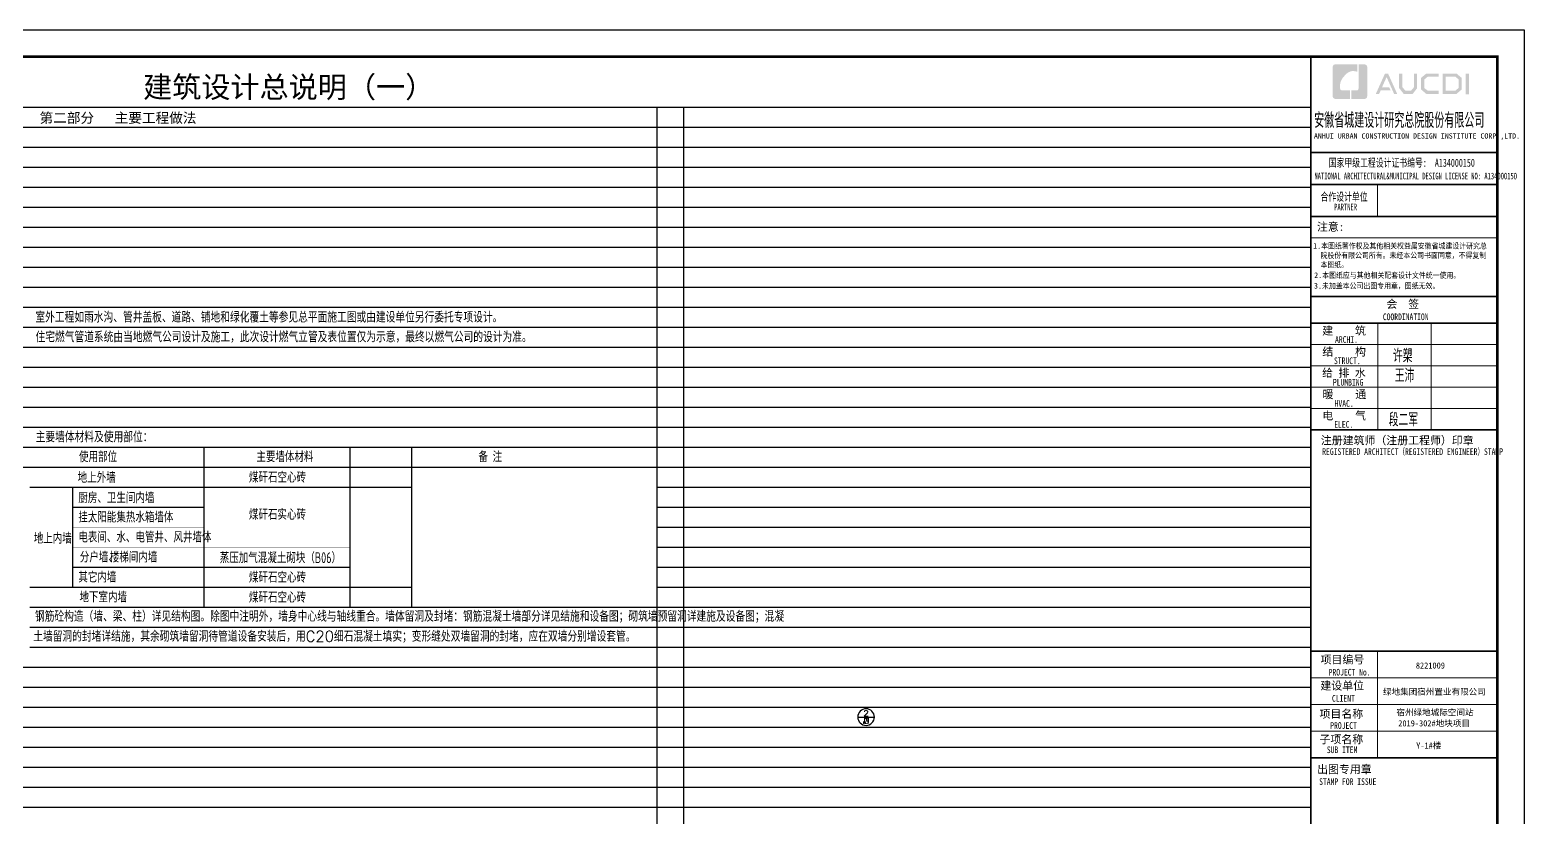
# Model space of a CAD drawing. Extents: x -518115 to 790560, y -210384 to 1628073.
# Drawn here: x 434414 to 490414, y 1216707 to 1246232 of the extents above; entities that cross this region are included whole.
import ezdxf
from ezdxf.enums import TextEntityAlignment as Align

# ---------------------------------------------------------------- set-up
doc = ezdxf.new("R2010")
doc.units = 0
doc.header["$LTSCALE"] = 1000
doc.header["$MEASUREMENT"] = 0
for name, color, linetype in [('$AUDIT_BAD_LAYER3', 7, 'Continuous'), ('Defpoint', 7, 'Continuous'), ('PUB_TEXT', 4, 'Continuous'), ('图框', 140, 'Continuous'), ('图签文字', 147, 'Continuous')]:
    doc.layers.add(name, color=color, linetype=linetype)
doc.layers.add('S-1-TEXT', color=7, linetype='Continuous', lineweight=18)
doc.layers.add('图签', color=147, linetype='Continuous', lineweight=18)
doc.layers.add('yichutu', color=7, linetype='Continuous', true_color=0xffffff, plot=False)
doc.styles.add('_TCH_AXIS', font='COMPLEX', dxfattribs={"bigfont": 'GBCBIG'})
doc.styles.add('COMP', font='complex', dxfattribs={"bigfont": 'hztxt'})
doc.styles.add('HT', font='')
doc.styles.add('宋体', font='', dxfattribs={"height": 50})
doc.styles.add('建筑图签-1', font='', dxfattribs={"width": 0.7})
doc.styles.add('建筑图签-2', font='TXT.shx', dxfattribs={"width": 0.5, "bigfont": 'HZTXT.shx'})
doc.styles.add('文字说明', font='GBENOR', dxfattribs={"width": 0.8, "bigfont": 'HZTXT'})
doc.styles.add('设计说明$0$_TCH_AXIS', font='COMPLEX', dxfattribs={"bigfont": 'GBCBIG'})
doc.styles.add('黑体', font='')
doc.styles.get('HT').set_extended_font_data('SimHei')
doc.styles.get('宋体').set_extended_font_data('SimSun')
doc.styles.get('建筑图签-1').set_extended_font_data('SimHei')
doc.styles.get('黑体').set_extended_font_data('SimHei')

# ---------------------------------------------------------------- blocks, each defined once
blk = doc.blocks.new('yct-841-594-84100-59399.9999999999-100-1000.0')
at = {"layer": 'yichutu', "color": 7, "true_color": 0xffffff}
blk.add_lwpolyline([(0, 0), (0, 59400), (84100, 59400), (84100, 0)], close=True, dxfattribs=at)
blk = doc.blocks.new('院标1')
h = blk.add_hatch(color=150)
h.dxf.hatch_style = 1
h.set_gradient(color1=(33, 113, 253), color2=(33, 113, 253), tint=1, name='INVCURVED')
edge = h.paths.add_edge_path()
edge.add_spline(control_points=[(116373, 648379), (116379, 648379), (116382, 648379), (116391, 648379), (116391, 648379), (116391, 648379), (116616, 648379), (116616, 648379), (116616, 648379), (116616, 648379), (116616, 648054), (116616, 648054), (116616, 648054), (116616, 648054), (116108, 648054), (116108, 648054), (116108, 648054), (116028, 648054), (115963, 648111), (115963, 648199), (115963, 648199), (115963, 648199), (115963, 649215), (115963, 649215), (115963, 649215), (115963, 649295), (116018, 649360), (116108, 649360), (116108, 649360), (116108, 649360), (116897, 649360), (116897, 649360), (116897, 649360), (116897, 649360), (116897, 649080), (116897, 649080), (116897, 649080), (116897, 649080), (116566, 649140), (116356, 648859), (116356, 648859), (116245, 648719), (116240, 648545), (116247, 648466), (116247, 648466), (116254, 648386), (116247, 648466), (116247, 648466), (116247, 648466), (116247, 648466), (116258, 648374), (116373, 648379)], knot_values=[0, 0, 0, 0, 0.071429, 0.071429, 0.071429, 0.107143, 0.142857, 0.142857, 0.142857, 0.178571, 0.214286, 0.214286, 0.214286, 0.25, 0.285714, 0.285714, 0.285714, 0.321429, 0.357143, 0.357143, 0.357143, 0.392857, 0.428571, 0.428571, 0.428571, 0.464286, 0.5, 0.5, 0.5, 0.535714, 0.571429, 0.571429, 0.571429, 0.607143, 0.642857, 0.642857, 0.642857, 0.678571, 0.714286, 0.714286, 0.714286, 0.75, 0.785714, 0.785714, 0.785714, 0.821429, 0.857143, 0.857143, 0.857143, 0.928571, 1, 1, 1, 1], degree=3, periodic=0)
h = blk.add_hatch(color=150)
h.dxf.hatch_style = 1
h.set_gradient(color1=(33, 113, 253), color2=(33, 113, 253), tint=1, name='INVCURVED')
edge = h.paths.add_edge_path()
edge.add_spline(control_points=[(117268, 649215), (117268, 649215), (117268, 648199), (117268, 648199), (117268, 648199), (117268, 648114), (117212, 648054), (117123, 648054), (117123, 648054), (117123, 648054), (116663, 648054), (116663, 648054), (116663, 648054), (116663, 648054), (116663, 648379), (116663, 648379), (116663, 648379), (116663, 648379), (116865, 648379), (116865, 648379), (116865, 648379), (116907, 648379), (116941, 648413), (116941, 648455), (116941, 648455), (116941, 648455), (116941, 649360), (116941, 649360), (116941, 649360), (116941, 649360), (117123, 649360), (117123, 649360), (117123, 649360), (117204, 649360), (117268, 649306), (117268, 649215)], knot_values=[0, 0, 0, 0, 0.1, 0.1, 0.1, 0.15, 0.2, 0.2, 0.2, 0.25, 0.3, 0.3, 0.3, 0.35, 0.4, 0.4, 0.4, 0.45, 0.5, 0.5, 0.5, 0.55, 0.6, 0.6, 0.6, 0.65, 0.7, 0.7, 0.7, 0.75, 0.8, 0.8, 0.8, 0.9, 1, 1, 1, 1], degree=3, periodic=0)
blk = doc.blocks.new('TK')
at = {"layer": '图框'}
h = blk.add_hatch(color=256, dxfattribs=at)
h.paths.add_polyline_path([(547288, 547072), (547414, 547072), (547414, 546302), (547288, 546302)])
h.paths.add_polyline_path([(546536, 546956), (546536, 546430), (546896, 546430), (547020, 546536), (547020, 546855), (546900, 546956)], flags=16)
h.paths.add_polyline_path([(546418, 547074), (546418, 546311), (546940, 546311), (547138, 546482), (547138, 546910), (546943, 547074)])
h.paths.add_polyline_path([(546275, 547077), (546275, 546962), (545868, 546962), (545735, 546851), (545735, 546531), (545868, 546429), (546277, 546429), (546277, 546307), (545813, 546307), (545611, 546481), (545611, 546910), (545809, 547077)])
h.paths.add_polyline_path([(544792, 547075), (544912, 547075), (544912, 546565), (545026, 546433), (545237, 546433), (545351, 546565), (545351, 547075), (545465, 547075), (545465, 546528), (545301, 546311), (544963, 546311), (544792, 546530)])
h.paths.add_polyline_path([(544260, 547074), (544377, 547074), (544719, 546310), (544603, 546310), (544322, 546944), (544147, 546556), (544418, 546556), (544479, 546440), (544098, 546440), (544039, 546308), (543916, 546308)])
for p, q in [((541480, 544114), (548480, 544114)), ((541480, 544114), (548480, 544114)), ((541480, 542914), (548480, 542914))]:
    blk.add_line(p, q, dxfattribs=at)
blk.add_lwpolyline([(465375, 548714), (549475, 548714), (549475, 489314), (465375, 489314)], close=True, dxfattribs=at)
blk.add_lwpolyline([(465375, 548714), (549475, 548714), (549475, 489314), (465375, 489314)], close=True, dxfattribs=at)
at = {"layer": '图框', "const_width": 100}
blk.add_lwpolyline([(548475, 490314), (548475, 547714), (467875, 547714), (467875, 490314)], close=True, dxfattribs=at)
at = {"layer": '图框'}
for points, const_width in [([(541480, 490314), (541480, 547714)], 70), ([(541480, 544114), (548480, 544114)], 60), ([(541480, 542914), (548480, 542914)], 60), ([(541480, 542914), (548480, 542914)], 60), ([(543980, 542914), (543980, 541714)], 35), ([(541480, 541714), (548480, 541714)], 60), ([(541480, 541714), (548480, 541714)], 60), ([(541480, 540913), (548480, 540913)], 35), ([(541488, 538714), (548488, 538714)], 60), ([(541488, 537714), (548488, 537714)], 70), ([(541488, 537714), (548488, 537714)], 70), ([(543988, 537714), (543988, 533714)], 35), ([(545988, 537714), (545988, 533714)], 35), ([(541488, 536914), (548488, 536914)], 35), ([(541488, 536114), (548488, 536114)], 35), ([(541488, 535314), (548488, 535314)], 35), ([(541488, 534514), (548488, 534514)], 35), ([(541488, 533714), (548488, 533714)], 70), ([(541480, 525414), (548480, 525414)], 70), ([(541480, 525414), (548480, 525414)], 70), ([(543980, 521414), (543980, 525414)], 35), ([(541480, 524414), (548480, 524414)], 35), ([(541480, 523414), (548480, 523414)], 35), ([(541480, 522414), (548480, 522414)], 35), ([(548480, 521414), (541480, 521414)], 70)]:
    blk.add_lwpolyline(points, dxfattribs=dict(at, const_width=const_width))
blk.add_blockref('院标1', (426331, -101935))
for s, height, style, width, p in [('ANHUI URBAN CONSTRUCTION DESIGN INSTITUTE CORP.,LTD.', 200, '建筑图签-1', 0.91, (541598, 544636)), ('NATIONAL ARCHITECTURAL&MUNICIPAL DESIGN LICENSE NO: A134000150', 250, '建筑图签-1', 0.6, (541617, 543108)), ('PARTNER', 250, '建筑图签-1', 0.6, (542355, 541947)), ('1.本图纸著作权及其他相关权益属安徽省城建设计研究总', 210, 'HT', 0.88, (541566, 540507)), ('本图纸。', 210, 'HT', 0.88, (541845, 539803)), ('院股份有限公司所有。未经本公司书面同意，不得复制', 210, 'HT', 0.88, (541845, 540153)), (' 2.本图纸应与其他相关配套设计文件统一使用。 ', 210, 'HT', 0.88, (541455, 539406)), ('3.未加盖本公司出图专用章，图纸无效。', 210, 'HT', 0.88, (541598, 539011)), ('COORDINATION', 250, '建筑图签-1', 0.7, (544180, 537827)), ('ARCHI.', 250, '建筑图签-1', 0.7, (542389, 536975)), ('STRUCT.', 250, '建筑图签-1', 0.7, (542350, 536179)), ('PLUMBING', 250, '建筑图签-1', 0.7, (542309, 535372)), ('HVAC.', 250, '建筑图签-1', 0.7, (542374, 534579)), ('ELEC.', 250, '建筑图签-1', 0.7, (542358, 533794)), ('REGISTERED ARCHITECT（REGISTERED ENGINEER）STAMP', 250, '建筑图签-1', 0.7, (541909, 532772)), ('PROJECT No.', 250, '建筑图签-1', 0.7, (542150, 524499, -1799)), ('CLIENT', 250, '建筑图签-1', 0.7, (542274, 523520)), ('PROJECT', 250, '建筑图签-1', 0.7, (542209, 522500)), ('SUB ITEM', 250, '建筑图签-1', 0.7, (542082, 521589)), ('STAMP FOR ISSUE', 250, '建筑图签-1', 0.7, (541793, 520395))]:
    blk.add_text(s, height=height, dxfattribs=dict(at, style=style, width=width)).set_placement(p)
at = {"layer": '图签', "color": 2, "style": '宋体'}
for s, height, p in [('8221009', 229.3, (545417, 524761)), ('绿地集团宿州置业有限公司', 229.34, (544185, 523776)), ('宿州绿地城际空间站', 229.3, (544690, 523001)), ('2019-302#地块项目', 229.34, (544757, 522592)), ('Y-1#楼', 229.3, (545429, 521761))]:
    blk.add_text(s, height=height, dxfattribs=at).set_placement(p)
at = {"layer": '图签文字', "color": 7, "style": '建筑图签-1'}
for s, height, width, p in [('安徽省城建设计研究总院股份有限公司', 500, 0.55, (541608, 545091)), ('国家甲级工程设计证书编号:  A134000150', 300, 0.7, (542152, 543581)), ('合作设计单位', 300, 0.7, (541845, 542304))]:
    blk.add_text(s, height=height, dxfattribs=dict(at, width=width)).set_placement(p)
for s, p in [('注意:', (541711, 541177)), ('会  签', (544315, 538281)), ('建    筑', (541910, 537280)), ('结    构', (541914, 536493)), ('给 排 水', (541905, 535699)), ('暖    通', (541923, 534896)), ('电    气', (541913, 534096)), ('注册建筑师（注册工程师）印章', (541855, 533167)), ('项目编号', (541848, 524946)), ('建设单位', (541840, 523969)), ('项目名称', (541807, 522911)), ('子项名称', (541807, 521954)), ('出图专用章', (541716, 520832))]:
    blk.add_text(s, height=300, dxfattribs=at).set_placement(p)
at = {"layer": '图签文字', "color": 1, "style": '建筑图签-2', "width": 0.7}
for s, p in [('许槊', (544555, 536242)), ('王沛', (544626, 535501)), ('段二军', (544401, 533845))]:
    blk.add_text(s, height=500, dxfattribs=at).set_placement(p)
blk = doc.blocks.new('_INDEX')
at = {"layer": '$AUDIT_BAD_LAYER3'}
blk.add_line((-0.5, 0), (0.5, 0), dxfattribs=at)
blk.add_circle((0, 0), 0.5, dxfattribs=at)
at = {"layer": '$AUDIT_BAD_LAYER3', "style": '_TCH_AXIS'}
for tag, width, p, p2 in [('1', 2.333333, (-0.17, 0.05), (0.17, 0.05)), ('-', 1.166667, (-0.17, -0.39), (0.17, -0.39))]:
    blk.add_attdef(tag, text='', height=0.34, dxfattribs=dict(at, width=width)).set_placement(p, p2, align=Align.FIT)

msp = doc.modelspace()

# ---------------------------------------------------------------- linework, layer by layer
at = {"layer": 'Defpoint', "color": 252}
for p, q in [((408814.1, 1243332.1), (482414.1, 1243332.1)), ((457914.1, 1243332.1), (457914.1, 1187832.1)), ((458914.1, 1243332.1), (458914.1, 1187832.1)), ((482414.1, 1243332.1), (482414.1, 1187832.1)), ((408814.1, 1242582.1), (482414.1, 1242582.1)), ((408814.1, 1241832.1), (482414.1, 1241832.1)), ((408814.1, 1241082.1), (482414.1, 1241082.1)), ((408814.1, 1240332.1), (482414.1, 1240332.1)), ((408814.1, 1239582.1), (482414.1, 1239582.1)), ((408814.1, 1238832.1), (482414.1, 1238832.1)), ((408814.1, 1238082.1), (482414.1, 1238082.1)), ((408814.1, 1237332.1), (482414.1, 1237332.1)), ((408814.1, 1236582.1), (482414.1, 1236582.1)), ((408814.1, 1235832.1), (482414.1, 1235832.1)), ((408814.1, 1235082.1), (482414.1, 1235082.1)), ((408814.1, 1234332.1), (482414.1, 1234332.1)), ((408814.1, 1233582.1), (482414.1, 1233582.1)), ((408814.1, 1232832.1), (482414.1, 1232832.1)), ((408814.1, 1232082.1), (482414.1, 1232082.1)), ((408814.1, 1231332.1), (482414.1, 1231332.1)), ((408814.1, 1230582.1), (457914.1, 1230582.1)), ((440932.6, 1230582.1), (440932.6, 1224582.1)), ((446409.1, 1230582.1), (446409.1, 1224582.1)), ((448719.1, 1230582.1), (448719.1, 1224582.1)), ((457914.1, 1230582.1), (482414.1, 1230582.1)), ((408814.1, 1229832.1), (457914.1, 1229832.1)), ((457914.1, 1229832.1), (482414.1, 1229832.1)), ((434414.1, 1229082.1), (448719.1, 1229082.1)), ((436008.1, 1229082.1), (436008.1, 1225332.1)), ((457914.1, 1229082.1), (482414.1, 1229082.1)), ((436008.1, 1228332.1), (440932.6, 1228332.1)), ((436008.1, 1228332.1), (440932.6, 1228332.1)), ((457914.1, 1228332.1), (482414.1, 1228332.1)), ((457914.1, 1227582.1), (482414.1, 1227582.1)), ((457914.1, 1226832.1), (482414.1, 1226832.1)), ((436008.1, 1226082.1), (446409.1, 1226082.1)), ((436008.1, 1226082.1), (440932.6, 1226082.1)), ((457914.1, 1226082.1), (482414.1, 1226082.1)), ((434414.1, 1225332.1), (448719.1, 1225332.1)), ((457914.1, 1225332.1), (482414.1, 1225332.1)), ((434414.1, 1224582.1), (482414.1, 1224582.1)), ((434414.1, 1224582.1), (457914.1, 1224582.1)), ((434414.1, 1223832.1), (457914.1, 1223832.1)), ((457914.1, 1223832.1), (482414.1, 1223832.1)), ((434414.1, 1223082.1), (457914.1, 1223082.1)), ((457914.1, 1223082.1), (482414.1, 1223082.1)), ((408814.1, 1222332.1), (482414.1, 1222332.1)), ((409914.1, 1221582.1), (482414.1, 1221582.1)), ((408814.1, 1220832.1), (482414.1, 1220832.1)), ((412247.1, 1220082.1), (482414.1, 1220082.1)), ((408814.1, 1219332.1), (482414.1, 1219332.1)), ((433414.1, 1218582.1), (482414.1, 1218582.1)), ((414693, 1217832.1), (482414.1, 1217832.1)), ((408814.1, 1217082.1), (482414.1, 1217082.1))]:
    msp.add_line(p, q, dxfattribs=at)
at = {"layer": 'Defpoint', "color": 252, "const_width": 0.9}
for points in [[(436008.1, 1227582.1), (440932.6, 1227582.1)], [(436008.1, 1226832.1), (446409.1, 1226832.1)]]:
    msp.add_lwpolyline(points, dxfattribs=at)

# ---------------------------------------------------------------- block references
msp.add_blockref('TK', (-59060.9, 697518.4))
at = {"layer": 'PUB_TEXT', "color": 1}
ref = msp.add_blockref('_INDEX', (465752.1, 1220461.8), dxfattribs=dict(at, xscale=-625.0000000186265, yscale=625.0000000207219, zscale=625.0000000207478, rotation=180))
ref.add_attrib('1', 'J29', dxfattribs={"layer": '$AUDIT_BAD_LAYER3', "height": 212.5, "style": 'COMP', "width": 0.428571}).set_placement((465645.8, 1220218.1), (465858.3, 1220218.1), align=Align.FIT)
ref.add_attrib('-', '2', dxfattribs={"layer": '$AUDIT_BAD_LAYER3', "height": 212.5, "style": 'COMP', "width": 1.5}).set_placement((465645.8, 1220493.1), (465858.3, 1220493.1), align=Align.FIT)
at = {"layer": 'yichutu'}
msp.add_blockref('yct-841-594-84100-59399.9999999999-100-1000.0', (406314.1, 1186832.1), dxfattribs=at)

# ---------------------------------------------------------------- texts
at = {"layer": 'PUB_TEXT', "style": '设计说明$0$_TCH_AXIS'}
for s, p in [('室外工程如雨水沟、管井盖板、道路、铺地和绿化覆土等参见总平面施工图或由建设单位另行委托专项设计。', (434622, 1235255.7)), ('住宅燃气管道系统由当地燃气公司设计及施工，此次设计燃气立管及表位置仅为示意，最终以燃气公司的设计为准。', (434626.1, 1234514.6)), ('主要墙体材料及使用部位：', (434632.5, 1230764.6)), ('钢筋砼构造（墙、梁、柱）详见结构图。除图中注明外，墙身中心线与轴线重合。墙体留洞及封堵：钢筋混凝土墙部分详见结施和设备图；砌筑墙预留洞详建施及设备图；混凝', (434605.1, 1224035.6)), ('土墙留洞的封堵详结施，其余砌筑墙留洞待管道设备安装后，用C20细石混凝土填实；变形缝处双墙留洞的封堵，应在双墙分别增设套管。', (434541.6, 1223285.6))]:
    msp.add_text(s, height=405.106, dxfattribs=at).set_placement(p)
at = {"layer": 'PUB_TEXT', "color": 7, "style": '文字说明', "width": 0.8}
for s, p in [('使用部位', (436255.1, 1230019.6)), ('主要墙体材料', (442903.1, 1230019.6)), ('备 注', (451224.1, 1230019.6)), ('地上外墙', (436206.1, 1229241.6)), ('厨房、卫生间内墙', (436230.1, 1228481.6)), ('挂太阳能集热水箱墙体', (436230.1, 1227756.6)), ('地上内墙', (434560.6, 1226961.1)), ('电表间、水、电管井、风井墙体', (436230.1, 1227006.6)), ('分户墙、', (436284.9, 1226256.6)), ('楼梯间内墙', (437409.1, 1226256.6)), ('其它内墙', (436230.1, 1225506.6)), ('地下室内墙', (436272.1, 1224758.7))]:
    msp.add_text(s, height=405, dxfattribs=at).set_placement(p)
at = {"layer": 'PUB_TEXT', "color": 1, "style": '文字说明', "width": 0.8}
for s, p in [('煤矸石空心砖', (442623.5, 1229248.6)), ('煤矸石实心砖', (442623.5, 1227856.6)), ('蒸压加气混凝土砌块（B06）', (441530.6, 1226233.5)), ('煤矸石空心砖', (442623.5, 1225498.6)), ('煤矸石空心砖', (442623.5, 1224748.6))]:
    msp.add_text(s, height=405, dxfattribs=at).set_placement(p)
at = {"layer": 'S-1-TEXT', "color": 7, "style": '黑体'}
for s, height, p in [('建筑设计总说明（一）', 800, (438657.1, 1243688.1)), ('第二部分   主要工程做法 ', 375, (434777.5, 1242744.9))]:
    msp.add_text(s, height=height, dxfattribs=at).set_placement(p)

doc.saveas('drawing.dxf')
